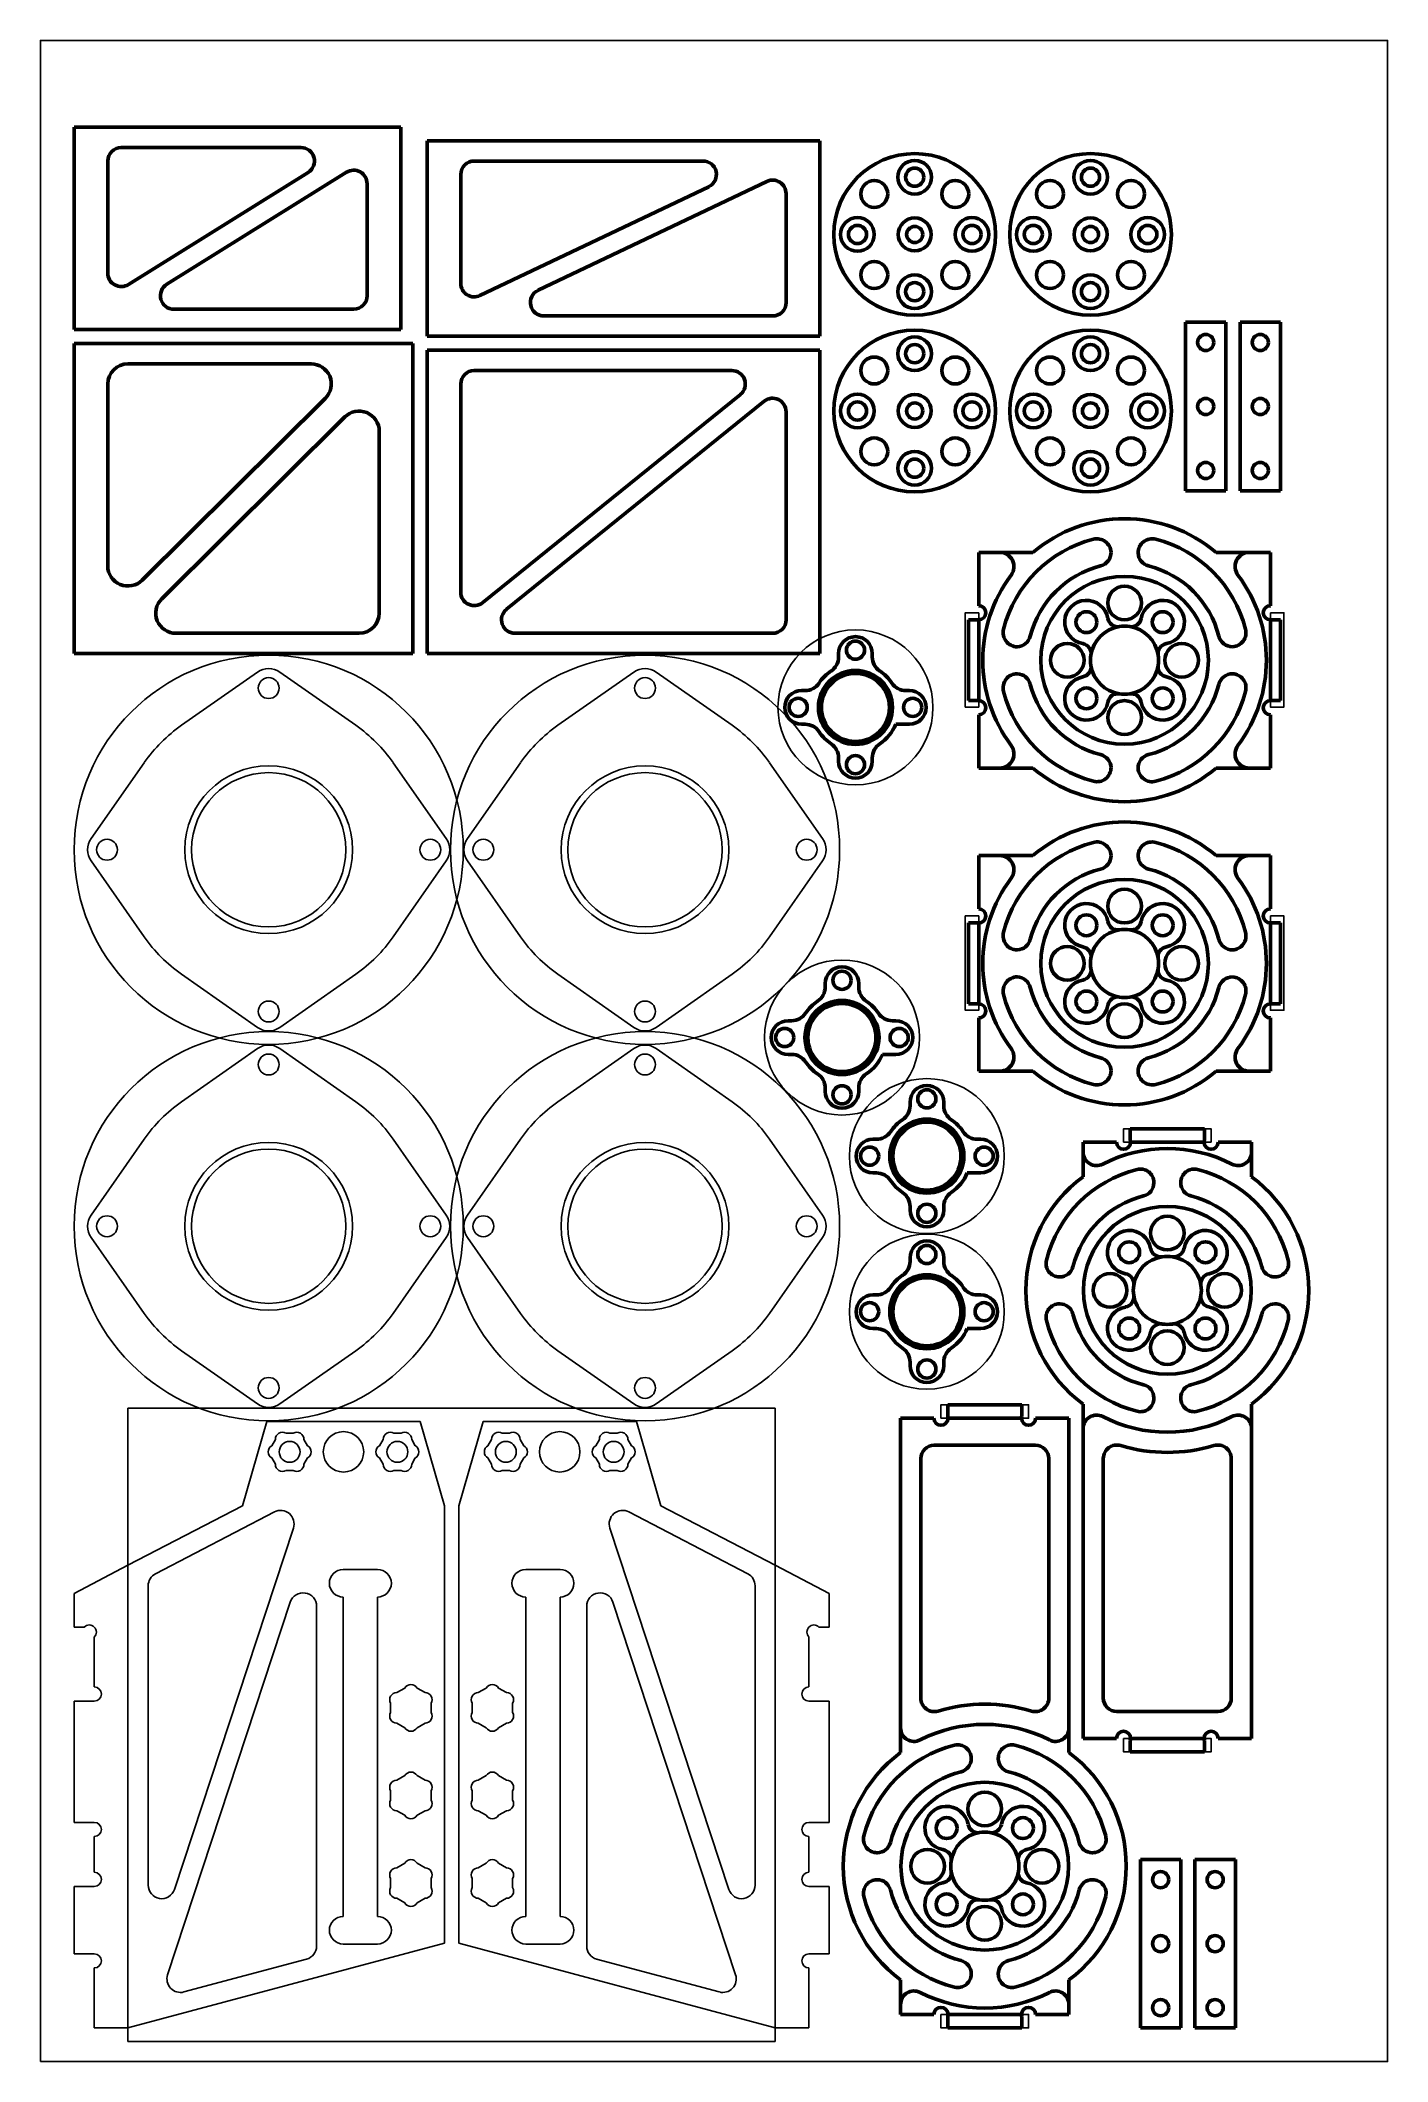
# Model space of a CAD drawing. Extents: x 0 to 200, y 0 to 300.
import ezdxf

# ---------------------------------------------------------------- set-up
doc = ezdxf.new("R2010")
doc.units = 0
doc.header["$LTSCALE"] = 0.25
doc.header["$MEASUREMENT"] = 0
doc.layers.get('0').update_dxf_attribs({"linetype": 'CONTINUOUS'})
doc.layers.add('1', color=7, linetype='CONTINUOUS')
doc.layers.add('23', color=7, linetype='CONTINUOUS')
doc.layers.add('Visible (ISO)', color=7, linetype='CONTINUOUS', lineweight=50)

msp = doc.modelspace()

# ---------------------------------------------------------------- linework, layer by layer
for points in [[(0, 0), (0, 300), (200, 300), (200, 0)], [(139.3, 215.05), (139.3, 201.05), (137.3, 201.05), (137.3, 215.05)], [(182.6, 215.05), (182.6, 201.05), (184.6, 201.05), (184.6, 215.05)], [(139.3, 170.05), (139.3, 156.05), (137.3, 156.05), (137.3, 170.05)], [(182.6, 170.05), (182.6, 156.05), (184.6, 156.05), (184.6, 170.05)], [(160.8, 136.47), (160.8, 138.47), (173.8, 138.47), (173.8, 136.47)], [(133.7, 95.5), (133.7, 97.5), (146.7, 97.5), (146.7, 95.5)], [(160.8, 47.97), (160.8, 45.97), (173.8, 45.97), (173.8, 47.97)], [(133.7, 7), (133.7, 5), (146.7, 5), (146.7, 7)]]:
    msp.add_lwpolyline(points, close=True)
for centre in [(121, 201), (119, 152), (131.6, 134.4), (131.6, 111.3)]:
    msp.add_circle(centre, 11.5)
at = {"layer": '1', "color": 7, "linetype": 'Continuous'}
for p, q in [((13, 97), (13, 3)), ((109.1, 97), (13, 97)), ((109.1, 3), (109.1, 97)), ((13, 3), (109.1, 3))]:
    msp.add_line(p, q, dxfattribs=at)
for centre, radius in [((33.89, 179.87), 28.89), ((89.76, 179.87), 28.89), ((33.89, 123.99), 28.89), ((89.76, 123.99), 28.89), ((37, 90.5), 1.55), ((53, 90.5), 1.55), ((69.1, 90.5), 1.55), ((85.1, 90.5), 1.55)]:
    msp.add_circle(centre, radius, dxfattribs=at)
at = {"layer": '23', "color": 7, "linetype": 'Continuous'}
for p, q in [((32.23, 206.23), (20.96, 198.34)), ((46.82, 198.34), (35.54, 206.23)), ((76.83, 198.34), (88.11, 206.23)), ((91.42, 206.23), (102.69, 198.34)), ((15.41, 192.79), (7.52, 181.52)), ((60.25, 181.52), (52.36, 192.79)), ((63.4, 181.52), (71.28, 192.79)), ((108.24, 192.79), (116.13, 181.52)), ((7.52, 178.21), (15.41, 166.94)), ((52.36, 166.94), (60.25, 178.21)), ((71.28, 166.94), (63.4, 178.21)), ((116.13, 178.21), (108.24, 166.94)), ((20.96, 161.39), (32.23, 153.5)), ((35.54, 153.5), (46.82, 161.39)), ((88.11, 153.5), (76.83, 161.39)), ((102.69, 161.39), (91.42, 153.5)), ((20.96, 142.47), (32.23, 150.36)), ((35.54, 150.36), (46.82, 142.47)), ((88.11, 150.36), (76.83, 142.47)), ((102.69, 142.47), (91.42, 150.36)), ((7.52, 125.65), (15.41, 136.92)), ((52.36, 136.92), (60.25, 125.65)), ((71.28, 136.92), (63.4, 125.65)), ((116.13, 125.65), (108.24, 136.92)), ((15.41, 111.06), (7.52, 122.34)), ((60.25, 122.34), (52.36, 111.06)), ((63.4, 122.34), (71.28, 111.06)), ((108.24, 111.06), (116.13, 122.34)), ((32.23, 97.63), (20.96, 105.52)), ((46.82, 105.52), (35.54, 97.63)), ((76.83, 105.52), (88.11, 97.63)), ((91.42, 97.63), (102.69, 105.52)), ((30, 82.5), (33.62, 95)), ((33.62, 95), (56.38, 95)), ((36.46, 93.26), (37.54, 93.26)), ((52.46, 93.26), (53.54, 93.26)), ((56.38, 95), (60, 82.5)), ((65.72, 95), (62.1, 82.5)), ((88.48, 95), (65.72, 95)), ((69.64, 93.26), (68.56, 93.26)), ((85.64, 93.26), (84.56, 93.26)), ((92.1, 82.5), (88.48, 95)), ((34.34, 91.41), (34.88, 92.35)), ((39.12, 92.35), (39.66, 91.41)), ((50.34, 91.41), (50.88, 92.35)), ((55.12, 92.35), (55.66, 91.41)), ((66.98, 92.35), (66.44, 91.41)), ((71.76, 91.41), (71.22, 92.35)), ((82.98, 92.35), (82.44, 91.41)), ((87.76, 91.41), (87.22, 92.35)), ((34.88, 88.65), (34.34, 89.59)), ((37.54, 87.74), (36.46, 87.74)), ((39.66, 89.59), (39.12, 88.65)), ((50.88, 88.65), (50.34, 89.59)), ((53.54, 87.74), (52.46, 87.74)), ((55.66, 89.59), (55.12, 88.65)), ((66.44, 89.59), (66.98, 88.65)), ((68.56, 87.74), (69.64, 87.74)), ((71.22, 88.65), (71.76, 89.59)), ((82.44, 89.59), (82.98, 88.65)), ((84.56, 87.74), (85.64, 87.74)), ((87.22, 88.65), (87.76, 89.59)), ((13, 73.66), (30, 82.5)), ((17.08, 72.4), (34.74, 81.58)), ((60, 82.5), (60, 17.59)), ((62.1, 82.5), (62.1, 17.59)), ((105.02, 72.4), (87.36, 81.58)), ((109.1, 73.66), (92.1, 82.5)), ((37.56, 79.18), (19.9, 25.55)), ((84.54, 79.18), (102.2, 25.55)), ((5, 69.5), (13, 73.66)), ((50.05, 73.05), (44.95, 73.05)), ((72.05, 73.05), (77.15, 73.05)), ((117.1, 69.5), (109.1, 73.66)), ((5, 64.5), (5, 69.5)), ((16, 26.18), (16, 70.62)), ((106.1, 26.18), (106.1, 70.62)), ((117.1, 64.5), (117.1, 69.5)), ((18.89, 12.89), (37.1, 68.2)), ((41, 67.57), (41, 17.14)), ((44.95, 68.95), (44.95, 21.55)), ((50.05, 21.55), (50.05, 68.95)), ((72.05, 21.55), (72.05, 68.95)), ((77.15, 68.95), (77.15, 21.55)), ((81.1, 67.57), (81.1, 17.14)), ((103.21, 12.89), (85, 68.2)), ((6.52, 64.5), (5, 64.5)), ((8, 55.6), (8, 63.02)), ((114.1, 55.6), (114.1, 63.02)), ((115.58, 64.5), (117.1, 64.5)), ((54.09, 55.44), (52.9, 54.76)), ((57.1, 54.76), (55.91, 55.44)), ((65, 54.76), (66.19, 55.44)), ((68.01, 55.44), (69.2, 54.76)), ((5, 53.5), (8, 53.5)), ((5, 35.5), (5, 53.5)), ((51.99, 53.18), (51.99, 51.82)), ((58.01, 51.82), (58.01, 53.18)), ((64.09, 51.82), (64.09, 53.18)), ((70.11, 53.18), (70.11, 51.82)), ((117.1, 53.5), (114.1, 53.5)), ((117.1, 35.5), (117.1, 53.5)), ((52.9, 50.24), (54.09, 49.56)), ((55.91, 49.56), (57.1, 50.24)), ((66.19, 49.56), (65, 50.24)), ((69.2, 50.24), (68.01, 49.56)), ((54.09, 42.44), (52.9, 41.76)), ((57.1, 41.76), (55.91, 42.44)), ((65, 41.76), (66.19, 42.44)), ((68.01, 42.44), (69.2, 41.76)), ((51.99, 40.18), (51.99, 38.82)), ((58.01, 38.82), (58.01, 40.18)), ((64.09, 38.82), (64.09, 40.18)), ((70.11, 40.18), (70.11, 38.82)), ((52.9, 37.24), (54.09, 36.56)), ((55.91, 36.56), (57.1, 37.24)), ((66.19, 36.56), (65, 37.24)), ((69.2, 37.24), (68.01, 36.56)), ((8, 35.5), (5, 35.5)), ((8, 28.1), (8, 33.4)), ((114.1, 35.5), (117.1, 35.5)), ((114.1, 28.1), (114.1, 33.4)), ((51.99, 27.18), (51.99, 25.82)), ((54.09, 29.44), (52.9, 28.76)), ((57.1, 28.76), (55.91, 29.44)), ((58.01, 25.82), (58.01, 27.18)), ((64.09, 25.82), (64.09, 27.18)), ((65, 28.76), (66.19, 29.44)), ((68.01, 29.44), (69.2, 28.76)), ((70.11, 27.18), (70.11, 25.82)), ((5, 26), (8, 26)), ((5, 16), (5, 26)), ((52.9, 24.24), (54.09, 23.56)), ((55.91, 23.56), (57.1, 24.24)), ((66.19, 23.56), (65, 24.24)), ((69.2, 24.24), (68.01, 23.56)), ((117.1, 26), (114.1, 26)), ((117.1, 16), (117.1, 26)), ((8, 16), (5, 16)), ((13, 5), (60, 17.59)), ((39.52, 15.21), (21.31, 10.33)), ((44.95, 17.45), (50.05, 17.45)), ((109.1, 5), (62.1, 17.59)), ((77.15, 17.45), (72.05, 17.45)), ((82.58, 15.21), (100.79, 10.33)), ((114.1, 16), (117.1, 16)), ((8, 5), (8, 13.9)), ((114.1, 5), (114.1, 13.9)), ((13, 5), (8, 5)), ((109.1, 5), (114.1, 5))]:
    msp.add_line(p, q, dxfattribs=at)
for centre, radius in [((33.89, 203.87), 1.55), ((89.76, 203.87), 1.55), ((33.89, 179.87), 12.45), ((89.76, 179.87), 12.45), ((33.89, 179.87), 11.45), ((89.76, 179.87), 11.45), ((9.89, 179.87), 1.55), ((57.89, 179.87), 1.55), ((65.76, 179.87), 1.55), ((113.76, 179.87), 1.55), ((33.89, 155.87), 1.55), ((89.76, 155.87), 1.55), ((33.89, 147.99), 1.55), ((89.76, 147.99), 1.55), ((33.89, 123.99), 12.45), ((33.89, 123.99), 11.45), ((89.76, 123.99), 12.45), ((89.76, 123.99), 11.45), ((9.89, 123.99), 1.55), ((57.89, 123.99), 1.55), ((65.76, 123.99), 1.55), ((113.76, 123.99), 1.55), ((33.89, 99.99), 1.55), ((89.76, 99.99), 1.55), ((45, 90.5), 3), ((77.1, 90.5), 3)]:
    msp.add_circle(centre, radius, dxfattribs=at)
for centre, radius, start, end in [((33.89, 203.87), 2.89, 55.015, 124.985), ((89.76, 203.87), 2.89, 55.015, 124.985), ((33.89, 179.87), 22.55, 124.985, 145.015), ((33.89, 179.87), 22.55, 34.985, 55.015), ((89.76, 179.87), 22.55, 124.985, 145.015), ((89.76, 179.87), 22.55, 34.985, 55.015), ((9.89, 179.87), 2.89, 145.015, 214.985), ((57.89, 179.87), 2.89, 325.015, 34.985), ((65.76, 179.87), 2.89, 145.015, 214.985), ((113.76, 179.87), 2.89, 325.015, 34.985), ((33.89, 179.87), 22.55, 214.985, 235.015), ((33.89, 179.87), 22.55, 304.985, 325.015), ((89.76, 179.87), 22.55, 214.985, 235.015), ((89.76, 179.87), 22.55, 304.985, 325.015), ((33.89, 155.87), 2.89, 235.015, 304.985), ((89.76, 155.87), 2.89, 235.015, 304.985), ((33.89, 147.99), 2.89, 55.015, 124.985), ((89.76, 147.99), 2.89, 55.015, 124.985), ((33.89, 123.99), 22.55, 124.985, 145.015), ((33.89, 123.99), 22.55, 34.985, 55.015), ((89.76, 123.99), 22.55, 124.985, 145.015), ((89.76, 123.99), 22.55, 34.985, 55.015), ((9.89, 123.99), 2.89, 145.015, 214.985), ((57.89, 123.99), 2.89, 325.015, 34.985), ((65.76, 123.99), 2.89, 145.015, 214.985), ((113.76, 123.99), 2.89, 325.015, 34.985), ((33.89, 123.99), 22.55, 214.985, 235.015), ((33.89, 123.99), 22.55, 304.985, 325.015), ((89.76, 123.99), 22.55, 214.985, 235.015), ((89.76, 123.99), 22.55, 304.985, 325.015), ((33.89, 99.99), 2.89, 235.015, 304.985), ((89.76, 99.99), 2.89, 235.015, 304.985), ((35.93, 92.35), 1.05, 60, 180), ((38.07, 92.35), 1.05, 0, 120), ((51.93, 92.35), 1.05, 60, 180), ((54.07, 92.35), 1.05, 0, 120), ((68.03, 92.35), 1.05, 60, 180), ((70.17, 92.35), 1.05, 0, 120), ((84.03, 92.35), 1.05, 60, 180), ((86.17, 92.35), 1.05, 0, 120), ((34.86, 90.5), 1.05, 120, 240), ((39.14, 90.5), 1.05, 300, 60), ((50.86, 90.5), 1.05, 120, 240), ((55.14, 90.5), 1.05, 300, 60), ((66.96, 90.5), 1.05, 120, 240), ((71.24, 90.5), 1.05, 300, 60), ((82.96, 90.5), 1.05, 120, 240), ((87.24, 90.5), 1.05, 300, 60), ((35.93, 88.65), 1.05, 180, 300), ((38.07, 88.65), 1.05, 240, 0), ((51.93, 88.65), 1.05, 180, 300), ((54.07, 88.65), 1.05, 240, 0), ((68.03, 88.65), 1.05, 180, 300), ((70.17, 88.65), 1.05, 240, 0), ((84.03, 88.65), 1.05, 180, 300), ((86.17, 88.65), 1.05, 240, 0), ((35.66, 79.81), 2, 341.7757, 117.4744), ((86.44, 79.81), 2, 62.5256, 198.2243), ((18, 70.62), 2, 117.4744, 180), ((44.95, 71), 2.05, 90, 270), ((50.05, 71), 2.05, 270, 90), ((72.05, 71), 2.05, 90, 270), ((77.15, 71), 2.05, 270, 90), ((104.1, 70.62), 2, 0, 62.5256), ((39, 67.57), 2, 0, 161.7757), ((83.1, 67.57), 2, 18.2243, 180), ((7.26, 63.76), 1.05, 315, 135), ((114.84, 63.76), 1.05, 45, 225), ((8, 54.55), 1.05, 270, 90), ((52.9, 53.71), 1.05, 90, 210), ((55, 54.92), 1.05, 30, 150), ((57.1, 53.71), 1.05, 330, 90), ((65, 53.71), 1.05, 90, 210), ((67.1, 54.92), 1.05, 30, 150), ((69.2, 53.71), 1.05, 330, 90), ((114.1, 54.55), 1.05, 90, 270), ((52.9, 51.29), 1.05, 150, 270), ((57.1, 51.29), 1.05, 270, 30), ((65, 51.29), 1.05, 150, 270), ((69.2, 51.29), 1.05, 270, 30), ((55, 50.08), 1.05, 210, 330), ((67.1, 50.08), 1.05, 210, 330), ((55, 41.92), 1.05, 30, 150), ((67.1, 41.92), 1.05, 30, 150), ((52.9, 40.71), 1.05, 90, 210), ((57.1, 40.71), 1.05, 330, 90), ((65, 40.71), 1.05, 90, 210), ((69.2, 40.71), 1.05, 330, 90), ((52.9, 38.29), 1.05, 150, 270), ((55, 37.08), 1.05, 210, 330), ((57.1, 38.29), 1.05, 270, 30), ((65, 38.29), 1.05, 150, 270), ((67.1, 37.08), 1.05, 210, 330), ((69.2, 38.29), 1.05, 270, 30), ((8, 34.45), 1.05, 270, 90), ((114.1, 34.45), 1.05, 90, 270), ((8, 27.05), 1.05, 270, 90), ((52.9, 27.71), 1.05, 90, 210), ((55, 28.92), 1.05, 30, 150), ((57.1, 27.71), 1.05, 330, 90), ((65, 27.71), 1.05, 90, 210), ((67.1, 28.92), 1.05, 30, 150), ((69.2, 27.71), 1.05, 330, 90), ((114.1, 27.05), 1.05, 90, 270), ((18, 26.18), 2, 180, 341.7757), ((52.9, 25.29), 1.05, 150, 270), ((57.1, 25.29), 1.05, 270, 30), ((65, 25.29), 1.05, 150, 270), ((69.2, 25.29), 1.05, 270, 30), ((104.1, 26.18), 2, 198.2243, 0), ((44.95, 19.5), 2.05, 90, 270), ((50.05, 19.5), 2.05, 270, 90), ((55, 24.08), 1.05, 210, 330), ((67.1, 24.08), 1.05, 210, 330), ((72.05, 19.5), 2.05, 90, 270), ((77.15, 19.5), 2.05, 270, 90), ((8, 14.95), 1.05, 270, 90), ((39, 17.14), 2, 284.9967, 0), ((83.1, 17.14), 2, 180, 255.0033), ((114.1, 14.95), 1.05, 90, 270), ((20.79, 12.26), 2, 161.7757, 284.9967), ((101.31, 12.26), 2, 255.0033, 18.2243)]:
    msp.add_arc(centre, radius, start, end, dxfattribs=at)
at = {"layer": 'Visible (ISO)'}
for p, q in [((5, 287.1), (5, 257.1)), ((53.5, 287.1), (5, 287.1)), ((53.5, 257.1), (53.5, 287.1)), ((57.4, 285.1), (57.4, 256.1)), ((115.7, 285.1), (57.4, 285.1)), ((115.7, 256.1), (115.7, 285.1)), ((10, 265.47), (10, 282.1)), ((12, 284.1), (38.68, 284.1)), ((64.4, 282.1), (98.36, 282.1)), ((39.73, 280.4), (13.06, 263.77)), ((18.77, 263.8), (45.44, 280.43)), ((62.4, 263.93), (62.4, 280.1)), ((73.88, 262.91), (107.84, 279.08)), ((48.5, 278.73), (48.5, 262.1)), ((99.22, 278.29), (65.26, 262.12)), ((110.7, 277.27), (110.7, 261.1)), ((46.5, 260.1), (19.82, 260.1)), ((108.7, 259.1), (74.74, 259.1)), ((170, 258.17), (170, 233.17)), ((176, 258.17), (170, 258.17)), ((176, 233.17), (176, 258.17)), ((178.1, 258.17), (178.1, 233.17)), ((184.1, 258.17), (178.1, 258.17)), ((184.1, 233.17), (184.1, 258.17)), ((5, 257.1), (53.5, 257.1)), ((5, 255), (5, 209)), ((55.3, 255), (5, 255)), ((55.3, 209), (55.3, 255)), ((57.4, 256.1), (115.7, 256.1)), ((13, 252), (40.18, 252)), ((57.4, 254), (57.4, 209)), ((115.7, 254), (57.4, 254)), ((115.7, 209), (115.7, 254)), ((10, 222.02), (10, 249)), ((62.4, 218.11), (62.4, 249)), ((64.4, 251), (102.65, 251)), ((42.29, 246.87), (15.11, 219.89)), ((103.91, 247.44), (65.66, 216.56)), ((69.19, 215.56), (107.44, 246.44)), ((18.01, 217.13), (45.19, 244.11)), ((110.7, 244.89), (110.7, 214)), ((50.3, 241.98), (50.3, 215)), ((170, 233.17), (176, 233.17)), ((178.1, 233.17), (184.1, 233.17)), ((139.3, 224), (139.3, 216.1)), ((142.44, 224), (139.3, 224)), ((147.35, 224), (142.44, 224)), ((179.46, 224), (174.55, 224)), ((182.6, 224), (179.46, 224)), ((182.6, 216.1), (182.6, 224)), ((137.8, 214), (139.3, 214)), ((137.8, 202), (137.8, 214)), ((139.3, 214), (139.3, 202)), ((182.6, 214), (184.1, 214)), ((182.6, 202), (182.6, 214)), ((184.1, 214), (184.1, 202)), ((47.3, 212), (20.12, 212)), ((108.7, 212), (70.45, 212)), ((5, 209), (55.3, 209)), ((57.4, 209), (115.7, 209)), ((118.5, 209), (118.5, 208.48)), ((123.5, 208.48), (123.5, 209)), ((113.52, 203.5), (113, 203.5)), ((129, 203.5), (128.48, 203.5)), ((139.3, 202), (137.8, 202)), ((184.1, 202), (182.6, 202)), ((113, 198.5), (113.52, 198.5)), ((127, 198.5), (129, 198.5)), ((139.3, 199.9), (139.3, 192)), ((182.6, 192), (182.6, 199.9)), ((118.5, 193.52), (118.5, 193)), ((123.5, 193), (123.5, 193.52)), ((139.3, 192), (142.44, 192)), ((142.44, 192), (147.35, 192)), ((174.55, 192), (179.46, 192)), ((179.46, 192), (182.6, 192)), ((139.3, 179), (139.3, 171.1)), ((142.44, 179), (139.3, 179)), ((147.35, 179), (142.44, 179)), ((179.46, 179), (174.55, 179)), ((182.6, 179), (179.46, 179)), ((182.6, 171.1), (182.6, 179)), ((137.8, 169), (139.3, 169)), ((137.8, 157), (137.8, 169)), ((139.3, 169), (139.3, 157)), ((182.6, 169), (184.1, 169)), ((182.6, 157), (182.6, 169)), ((184.1, 169), (184.1, 157)), ((116.5, 160), (116.5, 159.48)), ((121.5, 159.48), (121.5, 160)), ((139.3, 157), (137.8, 157)), ((184.1, 157), (182.6, 157)), ((111.52, 154.5), (111, 154.5)), ((127, 154.5), (126.48, 154.5)), ((139.3, 154.9), (139.3, 147)), ((182.6, 147), (182.6, 154.9)), ((111, 149.5), (111.52, 149.5)), ((125, 149.5), (127, 149.5)), ((139.3, 147), (142.44, 147)), ((142.44, 147), (147.35, 147)), ((174.55, 147), (179.46, 147)), ((179.46, 147), (182.6, 147)), ((116.5, 144.52), (116.5, 144)), ((121.5, 144), (121.5, 144.52)), ((129.1, 142.4), (129.1, 141.88)), ((134.1, 141.88), (134.1, 142.4)), ((161.8, 138.47), (172.8, 138.47)), ((161.8, 136.79), (161.8, 138.47)), ((172.8, 138.47), (172.8, 136.79)), ((124.12, 136.9), (123.6, 136.9)), ((139.6, 136.9), (139.08, 136.9)), ((159.75, 136.47), (154.8, 136.47)), ((154.8, 136.47), (154.8, 134.99)), ((172.75, 136.47), (161.85, 136.47)), ((179.8, 136.47), (174.85, 136.47)), ((179.8, 134.99), (179.8, 136.47)), ((154.8, 134.99), (154.8, 131.34)), ((179.8, 131.34), (179.8, 134.99)), ((123.6, 131.9), (124.12, 131.9)), ((137.6, 131.9), (139.6, 131.9)), ((165.3, 130.48), (165.3, 130.43)), ((169.3, 130.43), (169.3, 130.48)), ((129.1, 126.92), (129.1, 126.4)), ((134.1, 126.4), (134.1, 126.92)), ((129.1, 119.3), (129.1, 118.78)), ((134.1, 118.78), (134.1, 119.3)), ((151.34, 116.47), (151.29, 116.47)), ((183.31, 116.47), (183.26, 116.47)), ((124.12, 113.8), (123.6, 113.8)), ((139.6, 113.8), (139.08, 113.8)), ((151.29, 112.47), (151.34, 112.47)), ((183.26, 112.47), (183.31, 112.47)), ((123.6, 108.8), (124.12, 108.8)), ((137.6, 108.8), (139.6, 108.8)), ((129.1, 103.82), (129.1, 103.3)), ((134.1, 103.3), (134.1, 103.82)), ((134.7, 97.5), (145.7, 97.5)), ((134.7, 95.82), (134.7, 97.5)), ((145.7, 97.5), (145.7, 95.82)), ((154.8, 97.6), (154.8, 93.95)), ((165.3, 98.51), (165.3, 98.46)), ((169.3, 98.46), (169.3, 98.51)), ((179.8, 93.95), (179.8, 97.6)), ((132.65, 95.5), (127.7, 95.5)), ((127.7, 95.5), (127.7, 49.52)), ((145.65, 95.5), (134.75, 95.5)), ((152.7, 95.5), (147.75, 95.5)), ((152.7, 49.52), (152.7, 95.5)), ((154.8, 93.95), (154.8, 47.97)), ((179.8, 47.97), (179.8, 93.95)), ((132.7, 91.5), (147.7, 91.5)), ((130.7, 53.95), (130.7, 89.5)), ((149.7, 89.5), (149.7, 53.95)), ((157.8, 53.97), (157.8, 89.52)), ((176.8, 89.52), (176.8, 53.97)), ((174.8, 51.97), (159.8, 51.97)), ((127.7, 49.52), (127.7, 45.87)), ((152.7, 45.87), (152.7, 49.52)), ((138.2, 45.01), (138.2, 44.96)), ((142.2, 44.96), (142.2, 45.01)), ((154.8, 47.97), (159.75, 47.97)), ((161.8, 45.97), (161.8, 47.65)), ((172.8, 45.97), (161.8, 45.97)), ((161.85, 47.97), (172.75, 47.97)), ((172.8, 47.65), (172.8, 45.97)), ((174.85, 47.97), (179.8, 47.97)), ((124.24, 31), (124.19, 31)), ((156.21, 31), (156.16, 31)), ((163.3, 30), (163.3, 5)), ((169.3, 30), (163.3, 30)), ((169.3, 5), (169.3, 30)), ((171.4, 30), (171.4, 5)), ((177.4, 30), (171.4, 30)), ((177.4, 5), (177.4, 30)), ((156.16, 27), (156.21, 27)), ((124.19, 27), (124.24, 27)), ((127.7, 12.13), (127.7, 8.48)), ((138.2, 13.04), (138.2, 12.99)), ((142.2, 12.99), (142.2, 13.04)), ((152.7, 8.48), (152.7, 12.13)), ((127.7, 8.48), (127.7, 7)), ((127.7, 7), (132.65, 7)), ((134.7, 5), (134.7, 6.68)), ((134.75, 7), (145.65, 7)), ((145.7, 6.68), (145.7, 5)), ((147.75, 7), (152.7, 7)), ((152.7, 7), (152.7, 8.48)), ((145.7, 5), (134.7, 5)), ((163.3, 5), (169.3, 5)), ((171.4, 5), (177.4, 5))]:
    msp.add_line(p, q, dxfattribs=at)
for centre, radius in [((129.8, 271.2), 12), ((129.8, 279.7), 2.5), ((155.9, 271.2), 12), ((155.9, 279.7), 2.5), ((123.79, 277.21), 2), ((129.8, 279.7), 1.35), ((135.81, 277.21), 2), ((149.89, 277.21), 2), ((155.9, 279.7), 1.35), ((161.91, 277.21), 2), ((121.3, 271.2), 2.5), ((129.8, 271.2), 2.45), ((138.3, 271.2), 2.5), ((147.4, 271.2), 2.5), ((155.9, 271.2), 2.45), ((164.4, 271.2), 2.5), ((121.3, 271.2), 1.35), ((129.8, 271.2), 1.2), ((138.3, 271.2), 1.35), ((147.4, 271.2), 1.35), ((155.9, 271.2), 1.2), ((164.4, 271.2), 1.35), ((123.79, 265.19), 2), ((135.81, 265.19), 2), ((149.89, 265.19), 2), ((161.91, 265.19), 2), ((129.8, 262.7), 2.5), ((129.8, 262.7), 1.35), ((155.9, 262.7), 2.5), ((155.9, 262.7), 1.35), ((129.8, 245), 12), ((129.8, 253.5), 2.5), ((155.9, 245), 12), ((155.9, 253.5), 2.5), ((173, 255.17), 1.2), ((181.1, 255.17), 1.2), ((123.79, 251.01), 2), ((129.8, 253.5), 1.35), ((135.81, 251.01), 2), ((149.89, 251.01), 2), ((155.9, 253.5), 1.35), ((161.91, 251.01), 2), ((121.3, 245), 2.5), ((121.3, 245), 1.35), ((129.8, 245), 2.45), ((129.8, 245), 1.2), ((138.3, 245), 2.5), ((138.3, 245), 1.35), ((147.4, 245), 2.5), ((147.4, 245), 1.35), ((155.9, 245), 2.45), ((155.9, 245), 1.2), ((164.4, 245), 2.5), ((164.4, 245), 1.35), ((173, 245.67), 1.2), ((181.1, 245.67), 1.2), ((123.79, 238.99), 2), ((135.81, 238.99), 2), ((149.89, 238.99), 2), ((161.91, 238.99), 2), ((129.8, 236.5), 2.5), ((129.8, 236.5), 1.35), ((155.9, 236.5), 2.5), ((155.9, 236.5), 1.35), ((173, 236.17), 1.2), ((181.1, 236.17), 1.2), ((160.95, 208), 12.45), ((160.95, 216.5), 2.5), ((155.29, 213.66), 1.55), ((166.61, 213.66), 1.55), ((121, 209.5), 1.35), ((152.45, 208), 2.5), ((169.45, 208), 2.5), ((121, 201), 5.5), ((121, 201), 5.05), ((112.5, 201), 1.35), ((129.5, 201), 1.35), ((155.29, 202.34), 1.55), ((160.95, 199.5), 2.5), ((166.61, 202.34), 1.55), ((121, 192.5), 1.35), ((160.95, 163), 12.45), ((160.95, 171.5), 2.5), ((155.29, 168.66), 1.55), ((166.61, 168.66), 1.55), ((152.45, 163), 2.5), ((169.45, 163), 2.5), ((119, 160.5), 1.35), ((119, 152), 5.5), ((119, 152), 5.05), ((155.29, 157.34), 1.55), ((160.95, 154.5), 2.5), ((166.61, 157.34), 1.55), ((110.5, 152), 1.35), ((127.5, 152), 1.35), ((119, 143.5), 1.35), ((131.6, 142.9), 1.35), ((131.6, 134.4), 5.5), ((131.6, 134.4), 5.05), ((123.1, 134.4), 1.35), ((140.1, 134.4), 1.35), ((131.6, 125.9), 1.35), ((167.3, 114.47), 12.45), ((167.3, 122.97), 2.5), ((131.6, 119.8), 1.35), ((161.64, 120.13), 1.55), ((172.96, 120.13), 1.55), ((131.6, 111.3), 5.5), ((131.6, 111.3), 5.05), ((158.8, 114.47), 2.5), ((175.8, 114.47), 2.5), ((123.1, 111.3), 1.35), ((140.1, 111.3), 1.35), ((161.64, 108.81), 1.55), ((167.3, 105.97), 2.5), ((172.96, 108.81), 1.55), ((131.6, 102.8), 1.35), ((140.2, 29), 12.45), ((140.2, 37.5), 2.5), ((134.54, 34.66), 1.55), ((145.86, 34.66), 1.55), ((131.7, 29), 2.5), ((148.7, 29), 2.5), ((166.3, 27), 1.2), ((174.4, 27), 1.2), ((134.54, 23.34), 1.55), ((145.86, 23.34), 1.55), ((140.2, 20.5), 2.5), ((166.3, 17.5), 1.2), ((174.4, 17.5), 1.2), ((166.3, 8), 1.2), ((174.4, 8), 1.2)]:
    msp.add_circle(centre, radius, dxfattribs=at)
for centre, radius, start, end in [((12, 282.1), 2, 90, 180), ((38.68, 282.1), 2, 301.9384, 90), ((64.4, 280.1), 2, 90, 180), ((98.36, 280.1), 2, 295.4633, 90), ((46.5, 278.73), 2, 0, 121.9384), ((108.7, 277.27), 2, 0, 115.4633), ((12, 265.47), 2, 180, 301.9384), ((19.82, 262.1), 2, 121.9384, 270), ((46.5, 262.1), 2, 270, 0), ((64.4, 263.93), 2, 180, 295.4633), ((74.74, 261.1), 2, 115.4633, 270), ((108.7, 261.1), 2, 270, 0), ((13, 249), 3, 90, 180), ((40.18, 249), 3, 314.7859, 90), ((64.4, 249), 2, 90, 180), ((102.65, 249), 2, 308.9193, 90), ((108.7, 244.89), 2, 0, 128.9193), ((47.3, 241.98), 3, 0, 134.7859), ((160.95, 208), 21, 49.6324, 130.3676), ((160.95, 208), 18.55, 104.4235, 165.5674), ((156.85, 223.93), 2.1, 2.8002, 104.4235), ((165.05, 223.93), 2.1, 75.5674, 180), ((160.95, 208), 18.55, 14.4235, 75.5674), ((13, 222.02), 3, 180, 314.7859), ((142.44, 221.9), 2.1, 323.0992, 90), ((156.85, 224.03), 2.1, 284.3435, 0), ((165.05, 224.03), 2.1, 182.8358, 255.6657), ((160.95, 208), 14.45, 14.3435, 75.6657), ((179.46, 221.9), 2.1, 90, 216.9008), ((160.95, 208), 21.05, 143.0992, 216.9008), ((160.95, 208), 14.45, 104.3435, 165.6657), ((160.95, 208), 21.05, 323.0992, 36.9008), ((20.12, 215), 3, 134.7859, 270), ((64.4, 218.11), 2, 180, 308.9193), ((139.3, 215.05), 1.05, 270, 90), ((155.29, 213.66), 3.23, 9.9418, 260.0582), ((166.61, 213.66), 3.23, 279.9418, 170.0582), ((182.6, 215.05), 1.05, 90, 270), ((47.3, 215), 3, 270, 0), ((70.45, 214), 2, 128.9193, 270), ((108.7, 214), 2, 270, 0), ((159.96, 214.47), 1.5, 189.9418, 278.7355), ((160.95, 208), 5.05, 81.2645, 98.7355), ((161.94, 214.47), 1.5, 261.2645, 350.0582), ((121, 209), 2.5, 0, 180), ((145.02, 212.1), 2.1, 165.5674, 270), ((144.92, 212.1), 2.1, 272.8358, 345.6657), ((154.48, 208.99), 1.5, 351.2645, 80.0582), ((160.95, 208), 5.05, 98.7355, 171.2645), ((160.95, 208), 5.05, 8.7355, 81.2645), ((167.42, 208.99), 1.5, 99.9418, 188.7355), ((176.98, 212.1), 2.1, 194.3435, 270), ((176.88, 212.1), 2.1, 272.8002, 14.4235), ((116, 208.48), 2.5, 303.749, 0), ((126, 208.48), 2.5, 180, 236.251), ((154.48, 207.01), 1.5, 279.9418, 8.7355), ((160.95, 208), 5.05, 171.2645, 188.7355), ((160.95, 208), 5.05, 188.7355, 261.2645), ((160.95, 208), 5.05, 278.7355, 351.2645), ((167.42, 207.01), 1.5, 171.2645, 260.0582), ((160.95, 208), 5.05, 351.2645, 8.7355), ((113.52, 206), 2.5, 270, 326.251), ((121, 201), 6.5, 123.749, 146.251), ((121, 201), 6.5, 33.749, 56.251), ((128.48, 206), 2.5, 213.749, 270), ((145.02, 203.9), 2.1, 90, 194.4326), ((144.92, 203.9), 2.1, 14.3343, 87.1642), ((160.95, 208), 14.45, 194.3343, 255.6657), ((155.29, 202.34), 3.23, 99.9418, 350.0582), ((166.61, 202.34), 3.23, 189.9418, 80.0582), ((160.95, 208), 14.45, 284.3435, 345.6565), ((176.98, 203.9), 2.1, 90, 165.6565), ((176.88, 203.9), 2.1, 345.5765, 87.1998), ((113, 201), 2.5, 90, 270), ((129, 201), 2.5, 270, 90), ((139.3, 200.95), 1.05, 270, 90), ((160.95, 208), 18.55, 194.4326, 255.5674), ((159.96, 201.53), 1.5, 81.2645, 170.0582), ((160.95, 208), 5.05, 261.2645, 278.7355), ((161.94, 201.53), 1.5, 9.9418, 98.7355), ((160.95, 208), 18.55, 284.4235, 345.5765), ((182.6, 200.95), 1.05, 90, 270), ((113.52, 196), 2.5, 33.749, 90), ((121, 201), 6.5, 303.749, 337.3801), ((121, 201), 6.5, 213.749, 236.251), ((116, 193.52), 2.5, 0, 56.251), ((126, 193.52), 2.5, 123.749, 180), ((142.44, 194.1), 2.1, 270, 36.9008), ((179.46, 194.1), 2.1, 143.0992, 270), ((121, 193), 2.5, 180, 0), ((160.95, 208), 21, 229.6324, 310.3676), ((156.85, 192.07), 2.1, 255.5674, 0), ((156.85, 191.97), 2.1, 2.8358, 75.6657), ((165.05, 191.97), 2.1, 104.3435, 180), ((165.05, 192.07), 2.1, 182.8002, 284.4235), ((160.95, 163), 21, 49.6324, 130.3676), ((160.95, 163), 18.55, 104.4235, 165.5674), ((156.85, 178.93), 2.1, 2.8002, 104.4235), ((165.05, 178.93), 2.1, 75.5674, 180), ((160.95, 163), 18.55, 14.4235, 75.5674), ((142.44, 176.9), 2.1, 323.0992, 90), ((156.85, 179.03), 2.1, 284.3435, 0), ((165.05, 179.03), 2.1, 182.8358, 255.6657), ((160.95, 163), 14.45, 14.3435, 75.6657), ((179.46, 176.9), 2.1, 90, 216.9008), ((160.95, 163), 21.05, 143.0992, 216.9008), ((160.95, 163), 14.45, 104.3435, 165.6657), ((160.95, 163), 21.05, 323.0992, 36.9008), ((139.3, 170.05), 1.05, 270, 90), ((155.29, 168.66), 3.23, 9.9418, 260.0582), ((166.61, 168.66), 3.23, 279.9418, 170.0582), ((182.6, 170.05), 1.05, 90, 270), ((159.96, 169.47), 1.5, 189.9418, 278.7355), ((160.95, 163), 5.05, 81.2645, 98.7355), ((161.94, 169.47), 1.5, 261.2645, 350.0582), ((145.02, 167.1), 2.1, 165.5674, 270), ((144.92, 167.1), 2.1, 272.8358, 345.6657), ((154.48, 163.99), 1.5, 351.2645, 80.0582), ((160.95, 163), 5.05, 98.7355, 171.2645), ((160.95, 163), 5.05, 8.7355, 81.2645), ((167.42, 163.99), 1.5, 99.9418, 188.7355), ((176.98, 167.1), 2.1, 194.3435, 270), ((176.88, 167.1), 2.1, 272.8002, 14.4235), ((119, 160), 2.5, 0, 180), ((154.48, 162.01), 1.5, 279.9418, 8.7355), ((160.95, 163), 5.05, 171.2645, 188.7355), ((160.95, 163), 5.05, 188.7355, 261.2645), ((160.95, 163), 5.05, 278.7355, 351.2645), ((167.42, 162.01), 1.5, 171.2645, 260.0582), ((160.95, 163), 5.05, 351.2645, 8.7355), ((114, 159.48), 2.5, 303.749, 0), ((124, 159.48), 2.5, 180, 236.251), ((145.02, 158.9), 2.1, 90, 194.4326), ((144.92, 158.9), 2.1, 14.3343, 87.1642), ((160.95, 163), 14.45, 194.3343, 255.6657), ((155.29, 157.34), 3.23, 99.9418, 350.0582), ((166.61, 157.34), 3.23, 189.9418, 80.0582), ((160.95, 163), 14.45, 284.3435, 345.6565), ((176.98, 158.9), 2.1, 90, 165.6565), ((176.88, 158.9), 2.1, 345.5765, 87.1998), ((119, 152), 6.5, 123.749, 146.251), ((119, 152), 6.5, 33.749, 56.251), ((139.3, 155.95), 1.05, 270, 90), ((160.95, 163), 18.55, 194.4326, 255.5674), ((159.96, 156.53), 1.5, 81.2645, 170.0582), ((160.95, 163), 5.05, 261.2645, 278.7355), ((161.94, 156.53), 1.5, 9.9418, 98.7355), ((160.95, 163), 18.55, 284.4235, 345.5765), ((182.6, 155.95), 1.05, 90, 270), ((111, 152), 2.5, 90, 270), ((111.52, 157), 2.5, 270, 326.251), ((126.48, 157), 2.5, 213.749, 270), ((127, 152), 2.5, 270, 90), ((142.44, 149.1), 2.1, 270, 36.9008), ((179.46, 149.1), 2.1, 143.0992, 270), ((111.52, 147), 2.5, 33.749, 90), ((119, 152), 6.5, 213.749, 236.251), ((119, 152), 6.5, 303.749, 337.3801), ((160.95, 163), 21, 229.6324, 310.3676), ((156.85, 147.07), 2.1, 255.5674, 0), ((156.85, 146.97), 2.1, 2.8358, 75.6657), ((165.05, 146.97), 2.1, 104.3435, 180), ((114, 144.52), 2.5, 0, 56.251), ((119, 144), 2.5, 180, 0), ((124, 144.52), 2.5, 123.749, 180), ((131.6, 142.4), 2.5, 0, 180), ((165.05, 147.07), 2.1, 182.8002, 284.4235), ((126.6, 141.88), 2.5, 303.749, 0), ((136.6, 141.88), 2.5, 180, 236.251), ((124.12, 139.4), 2.5, 270, 326.251), ((131.6, 134.4), 6.5, 123.749, 146.251), ((131.6, 134.4), 6.5, 33.749, 56.251), ((139.08, 139.4), 2.5, 213.749, 270), ((123.6, 134.4), 2.5, 90, 270), ((139.6, 134.4), 2.5, 270, 90), ((167.3, 114.47), 21.05, 62.9009, 117.0991), ((160.8, 136.47), 1.05, 180, 0), ((160.8, 136.47), 1.05, 0, 17.7528), ((173.8, 136.47), 1.05, 162.2472, 180), ((173.8, 136.47), 1.05, 180, 0), ((167.3, 114.47), 18.5, 104.0297, 165.9703), ((156.8, 134.99), 2, 180, 297.0991), ((163.3, 130.48), 2, 0, 104.0297), ((171.3, 130.48), 2, 75.9703, 180), ((167.3, 114.47), 18.5, 14.0297, 75.9703), ((177.8, 134.99), 2, 242.9009, 0), ((124.12, 129.4), 2.5, 33.749, 90), ((131.6, 134.4), 6.5, 213.749, 236.251), ((131.6, 134.4), 6.5, 303.749, 337.3801), ((167.3, 114.47), 21, 126.5296, 233.4704), ((163.3, 130.43), 2, 284.0732, 0), ((171.3, 130.43), 2, 180, 255.9268), ((167.3, 114.47), 21, 306.5296, 53.4704), ((126.6, 126.92), 2.5, 0, 56.251), ((131.6, 126.4), 2.5, 180, 0), ((136.6, 126.92), 2.5, 123.749, 180), ((167.3, 114.47), 14.45, 104.0732, 165.9268), ((167.3, 114.47), 14.45, 14.0732, 75.9268), ((161.64, 120.13), 3.23, 9.9418, 260.0582), ((172.96, 120.13), 3.23, 279.9418, 170.0582), ((131.6, 119.3), 2.5, 0, 180), ((166.31, 120.94), 1.5, 189.9418, 278.7355), ((168.29, 120.94), 1.5, 261.2645, 350.0582), ((126.6, 118.78), 2.5, 303.749, 0), ((136.6, 118.78), 2.5, 180, 236.251), ((151.29, 118.47), 2, 165.9703, 270), ((151.34, 118.47), 2, 270, 345.9268), ((167.3, 114.47), 5.05, 98.7355, 171.2645), ((167.3, 114.47), 5.05, 81.2645, 98.7355), ((167.3, 114.47), 5.05, 8.7355, 81.2645), ((183.26, 118.47), 2, 194.0732, 270), ((183.31, 118.47), 2, 270, 14.0297), ((124.12, 116.3), 2.5, 270, 326.251), ((131.6, 111.3), 6.5, 123.749, 146.251), ((131.6, 111.3), 6.5, 33.749, 56.251), ((139.08, 116.3), 2.5, 213.749, 270), ((160.83, 115.46), 1.5, 351.2645, 80.0582), ((167.3, 114.47), 5.05, 171.2645, 188.7355), ((173.77, 115.46), 1.5, 99.9418, 188.7355), ((167.3, 114.47), 5.05, 351.2645, 8.7355), ((123.6, 111.3), 2.5, 90, 270), ((139.6, 111.3), 2.5, 270, 90), ((151.29, 110.47), 2, 90, 194.0297), ((151.34, 110.47), 2, 14.0732, 90), ((161.64, 108.81), 3.23, 99.9418, 350.0582), ((160.83, 113.48), 1.5, 279.9418, 8.7355), ((167.3, 114.47), 5.05, 188.7355, 261.2645), ((167.3, 114.47), 5.05, 278.7355, 351.2645), ((172.96, 108.81), 3.23, 189.9418, 80.0582), ((173.77, 113.48), 1.5, 171.2645, 260.0582), ((183.26, 110.47), 2, 90, 165.9268), ((183.31, 110.47), 2, 345.9703, 90), ((124.12, 106.3), 2.5, 33.749, 90), ((131.6, 111.3), 6.5, 303.749, 337.3801), ((167.3, 114.47), 18.5, 194.0297, 255.9703), ((167.3, 114.47), 14.45, 194.0732, 255.9268), ((166.31, 108), 1.5, 81.2645, 170.0582), ((167.3, 114.47), 5.05, 261.2645, 278.7355), ((168.29, 108), 1.5, 9.9418, 98.7355), ((167.3, 114.47), 14.45, 284.0732, 345.9268), ((167.3, 114.47), 18.5, 284.0297, 345.9703), ((131.6, 111.3), 6.5, 213.749, 236.251), ((126.6, 103.82), 2.5, 0, 56.251), ((136.6, 103.82), 2.5, 123.749, 180), ((131.6, 103.3), 2.5, 180, 0), ((163.3, 98.51), 2, 0, 75.9268), ((171.3, 98.51), 2, 104.0732, 180), ((163.3, 98.46), 2, 255.9703, 0), ((171.3, 98.46), 2, 180, 284.0297), ((133.7, 95.5), 1.05, 180, 0), ((133.7, 95.5), 1.05, 0, 17.7528), ((146.7, 95.5), 1.05, 162.2472, 180), ((146.7, 95.5), 1.05, 180, 0), ((156.8, 93.95), 2, 62.9009, 180), ((167.3, 114.47), 21.05, 242.9009, 297.0991), ((177.8, 93.95), 2, 0, 117.0991), ((132.7, 89.5), 2, 90, 180), ((147.7, 89.5), 2, 0, 90), ((159.8, 89.52), 2, 73.2673, 180), ((167.3, 114.47), 24.05, 253.2673, 286.7327), ((174.8, 89.52), 2, 0, 106.7327), ((132.7, 53.95), 2, 180, 286.7327), ((140.2, 29), 24.05, 73.2673, 106.7327), ((147.7, 53.95), 2, 253.2673, 0), ((159.8, 53.97), 2, 180, 270), ((174.8, 53.97), 2, 270, 0), ((129.7, 49.52), 2, 180, 297.0991), ((140.2, 29), 21.05, 62.9009, 117.0991), ((150.7, 49.52), 2, 242.9009, 0), ((160.8, 47.97), 1.05, 0, 180), ((173.8, 47.97), 1.05, 0, 180), ((140.2, 29), 21, 126.5296, 233.4704), ((140.2, 29), 18.5, 104.0297, 165.9703), ((136.2, 45.01), 2, 0, 104.0297), ((144.2, 45.01), 2, 75.9703, 180), ((140.2, 29), 18.5, 14.0297, 75.9703), ((140.2, 29), 21, 306.5296, 53.4704), ((160.8, 47.97), 1.05, 342.2472, 0), ((173.8, 47.97), 1.05, 180, 197.7528), ((140.2, 29), 14.45, 104.0732, 165.9268), ((136.2, 44.96), 2, 284.0732, 0), ((144.2, 44.96), 2, 180, 255.9268), ((140.2, 29), 14.45, 14.0732, 75.9268), ((134.54, 34.66), 3.23, 9.9418, 260.0582), ((145.86, 34.66), 3.23, 279.9418, 170.0582), ((124.19, 33), 2, 165.9703, 270), ((140.2, 29), 5.05, 98.7355, 171.2645), ((139.21, 35.47), 1.5, 189.9418, 278.7355), ((140.2, 29), 5.05, 81.2645, 98.7355), ((141.19, 35.47), 1.5, 261.2645, 350.0582), ((140.2, 29), 5.05, 8.7355, 81.2645), ((156.21, 33), 2, 270, 14.0297), ((124.24, 33), 2, 270, 345.9268), ((133.73, 29.99), 1.5, 351.2645, 80.0582), ((146.67, 29.99), 1.5, 99.9418, 188.7355), ((156.16, 33), 2, 194.0732, 270), ((133.73, 28.01), 1.5, 279.9418, 8.7355), ((140.2, 29), 5.05, 171.2645, 188.7355), ((140.2, 29), 5.05, 188.7355, 261.2645), ((140.2, 29), 5.05, 278.7355, 351.2645), ((146.67, 28.01), 1.5, 171.2645, 260.0582), ((140.2, 29), 5.05, 351.2645, 8.7355), ((156.16, 25), 2, 90, 165.9268), ((156.21, 25), 2, 345.9703, 90), ((124.19, 25), 2, 90, 194.0297), ((140.2, 29), 18.5, 194.0297, 255.9703), ((124.24, 25), 2, 14.0732, 90), ((140.2, 29), 14.45, 194.0732, 255.9268), ((134.54, 23.34), 3.23, 99.9418, 350.0582), ((139.21, 22.53), 1.5, 81.2645, 170.0582), ((140.2, 29), 5.05, 261.2645, 278.7355), ((141.19, 22.53), 1.5, 9.9418, 98.7355), ((145.86, 23.34), 3.23, 189.9418, 80.0582), ((140.2, 29), 14.45, 284.0732, 345.9268), ((140.2, 29), 18.5, 284.0297, 345.9703), ((136.2, 12.99), 2, 255.9703, 0), ((136.2, 13.04), 2, 0, 75.9268), ((144.2, 13.04), 2, 104.0732, 180), ((144.2, 12.99), 2, 180, 284.0297), ((129.7, 8.48), 2, 62.9009, 180), ((140.2, 29), 21.05, 242.9009, 297.0991), ((150.7, 8.48), 2, 0, 117.0991), ((133.7, 7), 1.05, 0, 180), ((133.7, 7), 1.05, 342.2472, 0), ((146.7, 7), 1.05, 0, 180), ((146.7, 7), 1.05, 180, 197.7528)]:
    msp.add_arc(centre, radius, start, end, dxfattribs=at)

doc.saveas('drawing.dxf')
